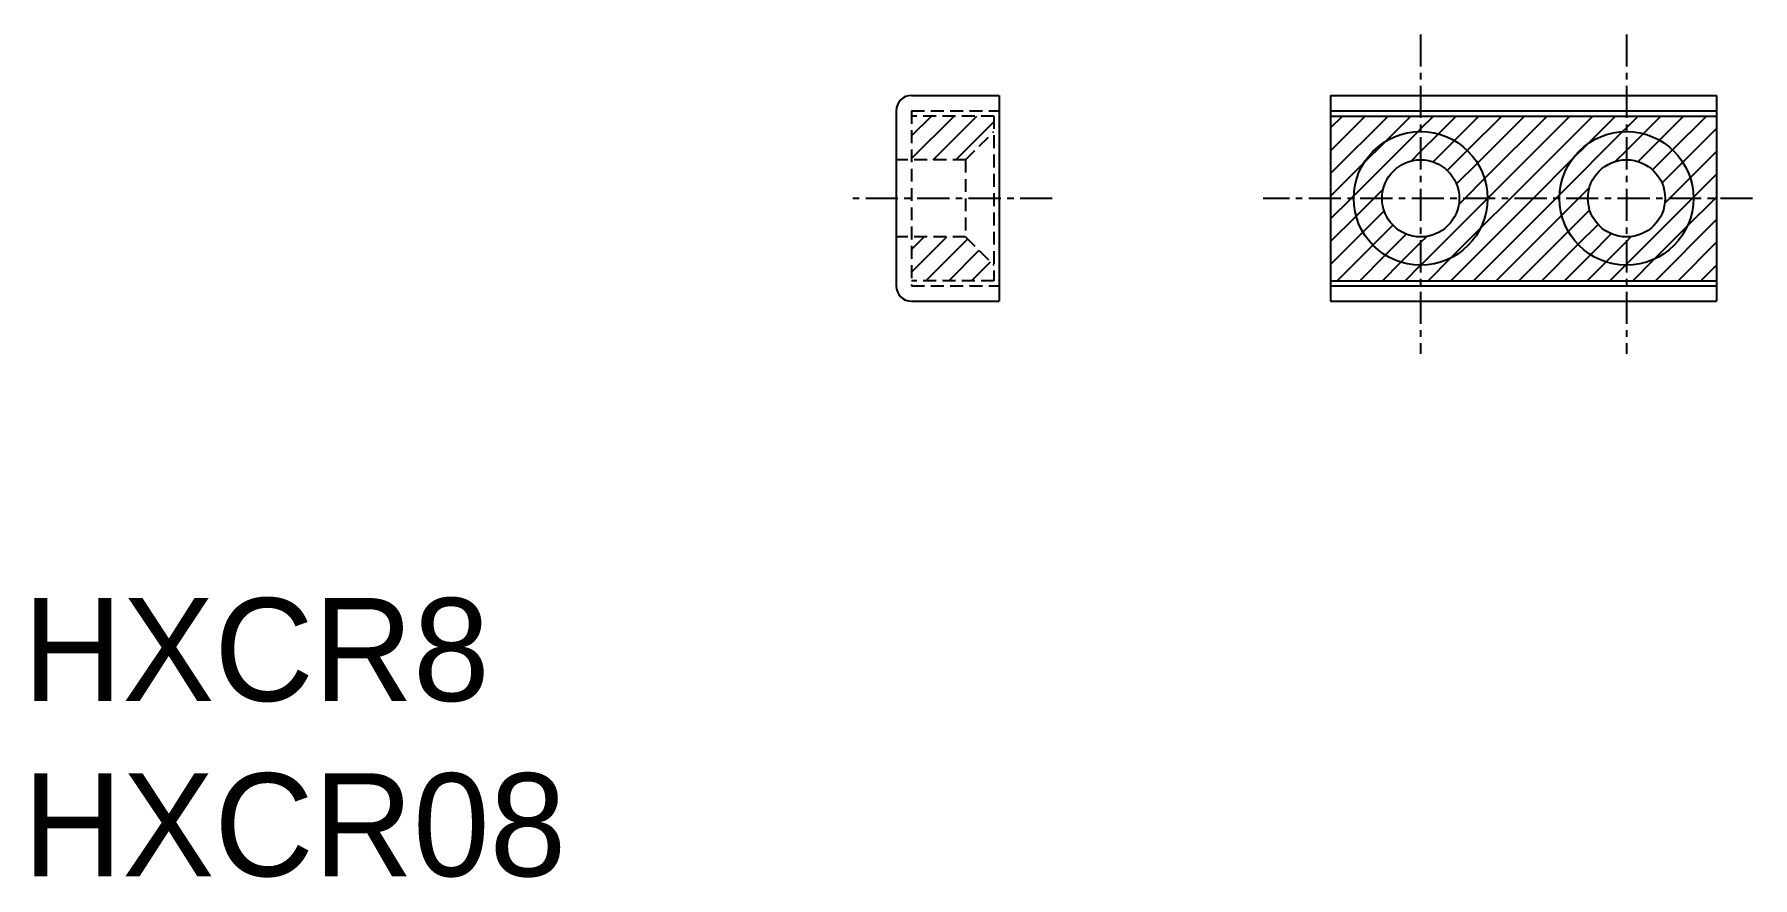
# Model space of a CAD drawing. Extents: x 303.4 to 370.2, y 197.4 to 230.1.
import ezdxf

# ---------------------------------------------------------------- set-up
doc = ezdxf.new("R2010")
doc.units = 0
doc.linetypes.add('CENTER', pattern=[2, 1.25, -0.25, 0.25, -0.25])
doc.linetypes.add('DASHED', pattern=[0.75, 0.5, -0.25])
doc.layers.get('0').update_dxf_attribs({"linetype": 'CONTINUOUS'})
doc.layers.add('CENTER', color=1, linetype='CENTER')

# ---------------------------------------------------------------- blocks, each defined once
blk = doc.blocks.new('*X2')
at = {"color": 0, "linetype": 'CONTINUOUS'}
for p, q in [((146.945, 184.567), (148.599, 186.22)), ((146.945, 185.451), (147.715, 186.22)), ((147.782, 184.52), (149.482, 186.22)), ((148.666, 184.52), (150.145, 185.999)), ((146.945, 180.147), (148.318, 181.52)), ((146.945, 181.031), (147.434, 181.52)), ((147.502, 179.82), (149.124, 181.442)), ((148.386, 179.82), (149.566, 181)), ((149.27, 179.82), (150.007, 180.558))]:
    blk.add_line(p, q, dxfattribs=at)
blk = doc.blocks.new('*X11')
at = {"color": 0, "linetype": 'CONTINUOUS'}
for p, q in [((353.791, 224.744), (356.023, 226.976)), ((353.791, 225.628), (355.139, 226.976)), ((353.791, 226.512), (354.255, 226.976)), ((354.694, 223.879), (357.189, 226.374)), ((355.908, 225.977), (356.907, 226.976)), ((357.189, 226.374), (357.291, 226.477)), ((357.291, 226.477), (357.791, 226.976)), ((357.981, 226.283), (358.675, 226.976)), ((358.603, 226.021), (359.558, 226.976)), ((359.105, 225.639), (360.442, 226.976)), ((359.499, 225.149), (361.326, 226.976)), ((359.776, 224.542), (362.21, 226.976)), ((359.894, 223.776), (363.094, 226.976)), ((360.778, 223.776), (363.978, 226.976)), ((362.696, 223.926), (365.141, 226.372)), ((363.77, 225.884), (364.862, 226.976)), ((365.141, 226.372), (365.291, 226.522)), ((365.291, 226.522), (365.746, 226.976)), ((365.946, 226.292), (366.629, 226.976)), ((366.575, 226.037), (367.513, 226.976)), ((367.082, 225.661), (368.397, 226.976)), ((367.482, 225.177), (368.791, 226.486)), ((355.09, 225.159), (355.908, 225.977)), ((357.291, 225.593), (357.981, 226.283)), ((357.777, 225.195), (358.603, 226.021)), ((363.183, 225.297), (363.77, 225.884)), ((365.291, 225.638), (365.946, 226.292)), ((365.744, 225.206), (366.575, 226.037)), ((353.791, 223.861), (355.09, 225.159)), ((356.93, 225.232), (357.291, 225.593)), ((358.327, 224.861), (359.105, 225.639)), ((358.684, 224.334), (359.499, 225.149)), ((361.662, 223.776), (363.183, 225.297)), ((364.869, 225.215), (365.291, 225.638)), ((366.304, 224.883), (367.082, 225.661)), ((366.671, 224.365), (367.482, 225.177)), ((367.765, 224.576), (368.791, 225.602)), ((359.01, 223.776), (359.776, 224.542)), ((366.965, 223.776), (367.765, 224.576)), ((367.891, 223.818), (368.791, 224.718)), ((353.791, 222.977), (354.591, 223.776)), ((354.591, 223.776), (354.694, 223.879)), ((354.785, 223.086), (355.475, 223.776)), ((355.475, 223.776), (355.836, 224.137)), ((357.294, 221.176), (359.891, 223.773)), ((358.462, 220.576), (361.662, 223.776)), ((358.773, 223.538), (359.01, 223.776)), ((359.346, 220.576), (362.546, 223.776)), ((359.619, 222.617), (360.778, 223.776)), ((359.891, 223.773), (359.894, 223.776)), ((362.546, 223.776), (362.696, 223.926)), ((362.775, 223.122), (363.429, 223.776)), ((363.429, 223.776), (363.852, 224.199)), ((365.291, 221.218), (367.849, 223.776)), ((366.78, 223.591), (366.965, 223.776)), ((367.66, 222.703), (368.733, 223.776)), ((367.849, 223.776), (367.891, 223.818)), ((368.733, 223.776), (368.791, 223.835)), ((353.791, 222.093), (354.785, 223.086)), ((355.047, 222.464), (355.872, 223.29)), ((360.229, 220.576), (362.775, 223.122)), ((363.03, 222.493), (363.861, 223.324)), ((353.791, 221.209), (355.047, 222.464)), ((355.429, 221.962), (356.206, 222.74)), ((355.918, 221.568), (356.734, 222.383)), ((358.45, 221.448), (359.619, 222.617)), ((361.113, 220.576), (363.03, 222.493)), ((363.406, 221.985), (364.185, 222.763)), ((363.891, 221.585), (364.702, 222.397)), ((366.365, 221.408), (367.66, 222.703)), ((366.417, 220.576), (368.791, 222.951)), ((354.042, 220.576), (355.429, 221.962)), ((356.525, 221.291), (357.291, 222.057)), ((357.291, 222.057), (357.529, 222.295)), ((361.997, 220.576), (363.406, 221.985)), ((364.491, 221.302), (365.291, 222.102)), ((365.291, 222.102), (365.476, 222.287)), ((367.301, 220.576), (368.791, 222.067)), ((354.926, 220.576), (355.918, 221.568)), ((355.81, 220.576), (356.525, 221.291)), ((356.694, 220.576), (357.291, 221.173)), ((357.291, 221.173), (357.294, 221.176)), ((357.578, 220.576), (358.45, 221.448)), ((362.881, 220.576), (363.891, 221.585)), ((363.765, 220.576), (364.491, 221.302)), ((364.649, 220.576), (365.249, 221.176)), ((365.249, 221.176), (365.291, 221.218)), ((365.533, 220.576), (366.365, 221.408)), ((368.184, 220.576), (368.791, 221.183))]:
    blk.add_line(p, q, dxfattribs=at)

msp = doc.modelspace()

# ---------------------------------------------------------------- linework, layer by layer
at = {"color": 7, "linetype": 'CONTINUOUS'}
for p, q in [((337.51, 227.776), (340.91, 227.776)), ((340.91, 227.776), (340.91, 227.176)), ((353.791, 227.776), (368.791, 227.776)), ((353.791, 227.776), (353.791, 219.776)), ((368.791, 227.776), (368.791, 219.776)), ((368.791, 227.776), (368.791, 219.776)), ((336.91, 227.176), (336.91, 220.376)), ((340.91, 227.176), (340.91, 220.376)), ((353.791, 227.176), (368.791, 227.176)), ((353.791, 226.976), (368.791, 226.976)), ((340.91, 220.376), (340.91, 219.776)), ((353.791, 220.576), (368.791, 220.576)), ((353.791, 220.376), (368.791, 220.376)), ((337.51, 219.776), (340.91, 219.776)), ((353.791, 219.776), (368.791, 219.776))]:
    msp.add_line(p, q, dxfattribs=at)
at = {"color": 3, "linetype": 'DASHED'}
for p, q in [((337.51, 227.176), (337.51, 220.376)), ((337.51, 227.176), (340.91, 227.176)), ((340.71, 226.976), (337.51, 226.976)), ((339.61, 225.276), (340.71, 226.376)), ((340.71, 226.976), (340.71, 220.576)), ((339.61, 225.276), (336.91, 225.276)), ((339.61, 225.276), (339.61, 222.276)), ((339.61, 222.276), (336.91, 222.276)), ((339.61, 222.276), (340.71, 221.176)), ((340.71, 220.576), (337.51, 220.576)), ((337.51, 220.376), (340.91, 220.376))]:
    msp.add_line(p, q, dxfattribs=at)
at = {"color": 7, "linetype": 'CONTINUOUS'}
for centre, radius in [((357.291, 223.776), 2.6), ((365.291, 223.776), 2.6), ((357.291, 223.776), 1.5), ((365.291, 223.776), 1.5)]:
    msp.add_circle(centre, radius, dxfattribs=at)
for centre, start, end in [((337.51, 227.176), 90, 180), ((337.51, 220.376), 180, 270)]:
    msp.add_arc(centre, 0.6, start, end, dxfattribs=at)
at = {"layer": 'CENTER', "color": 1, "linetype": 'CENTER'}
for p, q in [((357.291, 230.149), (357.291, 217.732)), ((365.291, 230.149), (365.291, 217.732)), ((342.976, 223.776), (334.976, 223.776)), ((370.193, 223.776), (351.175, 223.776))]:
    msp.add_line(p, q, dxfattribs=at)

# ---------------------------------------------------------------- block references
at = {"color": 3, "linetype": 'CONTINUOUS'}
for name, p in [('*X2', (190.565, 40.756)), ('*X11', (0, 0))]:
    msp.add_blockref(name, p, dxfattribs=at)

# ---------------------------------------------------------------- texts
at = {"color": 7, "linetype": 'CONTINUOUS'}
for s, p in [('HXCR8', (302.979, 204.243)), ('HXCR08', (302.979, 197.434))]:
    msp.add_text(s, height=4, dxfattribs=at).set_placement(p)

doc.saveas('drawing.dxf')
